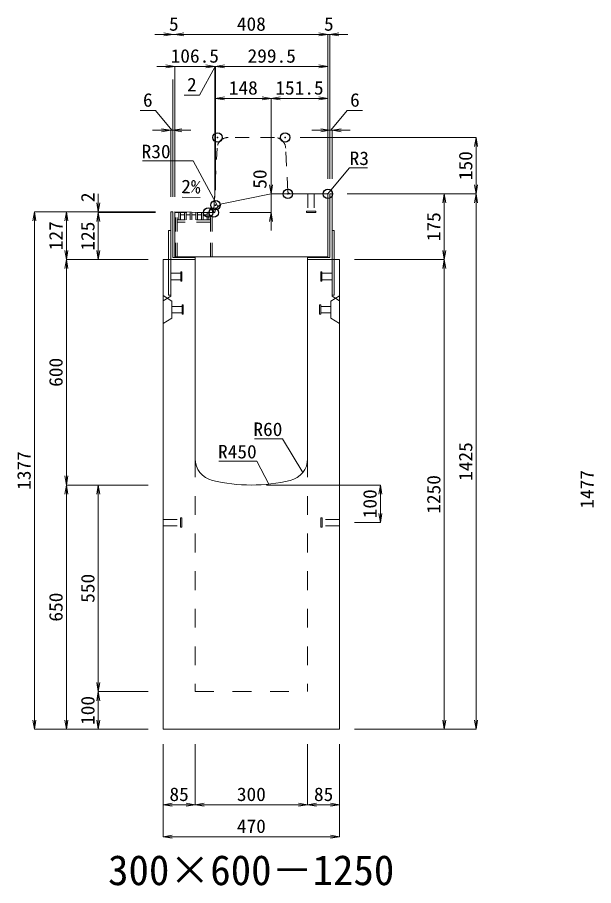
# Model space of a CAD drawing. Units: millimetres at full size. Extents: x -1809 to 57027, y -20349 to 17321.
# Drawn here: x 10776 to 12312, y -15312 to -13001 of the extents above; entities that cross this region are included whole.
import ezdxf
from ezdxf.enums import TextEntityAlignment as Align

# ---------------------------------------------------------------- set-up
doc = ezdxf.new("R2010")
doc.units = ezdxf.units.MM
doc.header["$LTSCALE"] = 50
doc.header["$PDMODE"] = 32
doc.header["$PDSIZE"] = 25
doc.linetypes.add('USER1', pattern=[2, 1, -1])
doc.linetypes.add('USER2', pattern=[1.35, 0.75, -0.6])
for name, color, linetype, lineweight in [('インサート', 3, 'USER2', 9), ('グレーチング', 7, 'USER2', 5), ('受枠', 3, 'Continuous', 5), ('寸法線', 7, 'Continuous', 13), ('引出線', 4, 'Continuous', 13), ('本体', 2, 'Continuous', 13)]:
    doc.layers.add(name, color=color, linetype=linetype, lineweight=lineweight)
doc.layers.add('作業エリア', color=11, linetype='Continuous')
doc.layers.add('文字', color=7, linetype='Continuous')
doc.styles.add('ＭＳ 明朝', font='')
doc.styles.get('ＭＳ 明朝').set_extended_font_data('MS Mincho')

# ---------------------------------------------------------------- blocks, each defined once
blk = doc.blocks.new('open_arrow')
at = {"color": 0, "linetype": 'Continuous', "lineweight": -2}
blk.add_lwpolyline([(7.5, 1.25), (0, 0), (7.5, -1.25)], dxfattribs=at)

msp = doc.modelspace()

# ---------------------------------------------------------------- linework, layer by layer
at = {"layer": 'インサート'}
for p, q in [((11550.5, -13471.05), (11550.5, -13517.05)), ((11550.5, -13471.05), (11567.5, -13471.05)), ((11567.5, -13471.05), (11567.5, -13517.05)), ((11546.5, -13521.05), (11546.5, -13517.05)), ((11546.5, -13517.05), (11571.5, -13517.05)), ((11571.5, -13517.05), (11571.5, -13521.05)), ((11546.5, -13521.05), (11571.5, -13521.05)), ((11215, -13678.55), (11212, -13678.55)), ((11212, -13678.55), (11212, -13703.55)), ((11215, -13703.55), (11215, -13678.55)), ((11585, -13678.55), (11588, -13678.55)), ((11585, -13703.55), (11585, -13678.55)), ((11588, -13678.55), (11588, -13703.55)), ((11185, -13682.55), (11212, -13682.55)), ((11185, -13682.55), (11185, -13699.55)), ((11185, -13699.55), (11212, -13699.55)), ((11212, -13703.55), (11215, -13703.55)), ((11588, -13703.55), (11585, -13703.55)), ((11615, -13682.55), (11588, -13682.55)), ((11615, -13699.55), (11588, -13699.55)), ((11615, -13682.55), (11615, -13699.55)), ((11188.2, -13770.55), (11215.2, -13770.55)), ((11188.2, -13770.55), (11188.2, -13787.55)), ((11218.2, -13766.55), (11215.2, -13766.55)), ((11215.2, -13766.55), (11215.2, -13791.55)), ((11218.2, -13791.55), (11218.2, -13766.55)), ((11581.8, -13766.55), (11584.8, -13766.55)), ((11581.8, -13791.55), (11581.8, -13766.55)), ((11584.8, -13766.55), (11584.8, -13791.55)), ((11611.8, -13770.55), (11584.8, -13770.55)), ((11611.8, -13770.55), (11611.8, -13787.55)), ((11188.2, -13787.55), (11215.2, -13787.55)), ((11215.2, -13791.55), (11218.2, -13791.55)), ((11584.8, -13791.55), (11581.8, -13791.55)), ((11611.8, -13787.55), (11584.8, -13787.55)), ((11165, -14337.55), (11211, -14337.55)), ((11165, -14354.55), (11165, -14337.55)), ((11211, -14358.55), (11211, -14333.55)), ((11211, -14333.55), (11215, -14333.55)), ((11215, -14358.55), (11215, -14333.55)), ((11585, -14333.55), (11589, -14333.55)), ((11585, -14333.55), (11585, -14358.55)), ((11589, -14333.55), (11589, -14358.55)), ((11635, -14337.55), (11589, -14337.55)), ((11635, -14337.55), (11635, -14354.55)), ((11165, -14354.55), (11211, -14354.55)), ((11215, -14358.55), (11211, -14358.55)), ((11589, -14358.55), (11585, -14358.55)), ((11635, -14354.55), (11589, -14354.55))]:
    msp.add_line(p, q, dxfattribs=at)
at = {"layer": 'グレーチング'}
for p, q in [((11197.5, -13639.05), (11197.5, -13521.05)), ((11295.5, -13521.05), (11197.5, -13521.05)), ((11202, -13639.05), (11202, -13521.05)), ((11291, -13540.05), (11202, -13540.05)), ((11206.5, -13540.05), (11206.5, -13521.05)), ((11211, -13540.05), (11211, -13521.05)), ((11221.6, -13527.05), (11211, -13527.05)), ((11221.6, -13540.05), (11221.6, -13521.05)), ((11226.1, -13540.05), (11226.1, -13521.05)), ((11236.7, -13527.05), (11226.1, -13527.05)), ((11236.7, -13540.05), (11236.7, -13521.05)), ((11241.2, -13540.05), (11241.2, -13521.05)), ((11251.8, -13527.05), (11241.2, -13527.05)), ((11251.8, -13540.05), (11251.8, -13521.05)), ((11256.3, -13540.05), (11256.3, -13521.05)), ((11266.9, -13527.05), (11256.3, -13527.05)), ((11266.9, -13540.05), (11266.9, -13521.05)), ((11271.4, -13540.05), (11271.4, -13521.05)), ((11282, -13527.05), (11271.4, -13527.05)), ((11282, -13540.05), (11282, -13521.05)), ((11286.5, -13540.05), (11286.5, -13521.05)), ((11291, -13639.05), (11291, -13521.05)), ((11295.5, -13639.05), (11295.5, -13521.05)), ((11291, -13546.05), (11202, -13546.05))]:
    msp.add_line(p, q, dxfattribs=at)
at = {"layer": '作業エリア'}
for p in [(11310, -13321.05), (11490, -13321.05), (11497.5, -13471.05), (11604, -13471.05), (11304.5, -13501.05), (11285, -13521.05), (11300, -13521.05)]:
    msp.add_point(p, dxfattribs=at)
at = {"layer": '受枠'}
for p, q in [((11609, -13471.05), (11609, -13640.05)), ((11615, -13471.05), (11609, -13471.05)), ((11615, -13471.05), (11615, -13741.05)), ((11185, -13519.05), (11185, -13741.05)), ((11185, -13519.05), (11191, -13519.05)), ((11191, -13519.05), (11191, -13640.05)), ((11179, -13569.05), (11179, -13741.05)), ((11179, -13569.05), (11185, -13569.05)), ((11621, -13569.05), (11615, -13569.05)), ((11621, -13569.05), (11621, -13741.05)), ((11185, -13646.05), (11250, -13646.05)), ((11191, -13640.05), (11250, -13640.05)), ((11250, -13640.05), (11250, -13646.05)), ((11550, -13640.05), (11550, -13646.05)), ((11609, -13640.05), (11550, -13640.05)), ((11615, -13646.05), (11550, -13646.05)), ((11179, -13741.05), (11185, -13741.05)), ((11621, -13741.05), (11615, -13741.05))]:
    msp.add_line(p, q, dxfattribs=at)
at = {"layer": '寸法線'}
for p, q in [((11244, -13046.93), (11143, -13046.93)), ((11604, -13046.93), (11196, -13046.93)), ((11556, -13046.93), (11657, -13046.93)), ((11604, -13431.03), (11604, -13046.93)), ((11604, -13431.03), (11604, -13046.93)), ((11609, -13431.03), (11609, -13046.93)), ((11302.57, -13131.93), (11148, -13131.93)), ((11196, -13479.25), (11196, -13131.93)), ((11352.5, -13131.93), (11254.57, -13131.93)), ((11303.53, -13131.93), (11261.69, -13208.3)), ((11302.57, -13481.03), (11302.57, -13131.93)), ((11604, -13131.93), (11304.5, -13131.93)), ((11304.5, -13461.03), (11304.5, -13131.93)), ((11604, -13431.03), (11604, -13131.93)), ((11191, -13479.03), (11191, -13166.91)), ((11196, -13479.25), (11196, -13176.93)), ((11196, -13479.25), (11196, -13176.93)), ((11302.57, -13481.03), (11302.57, -13178.69)), ((11304.5, -13461.03), (11304.5, -13176.93)), ((11261.69, -13208.3), (11221.28, -13208.3)), ((11304.5, -13216.93), (11452.5, -13216.93)), ((11304.5, -13461.03), (11304.5, -13216.93)), ((11452.5, -13431.03), (11452.5, -13216.93)), ((11452.5, -13216.93), (11604, -13216.93)), ((11452.5, -13431.03), (11452.5, -13216.93)), ((11604, -13431.03), (11604, -13216.93)), ((11144.67, -13249.13), (11103.44, -13249.13)), ((11188, -13301.93), (11144.67, -13249.13)), ((11612, -13301.93), (11655.33, -13249.13)), ((11655.33, -13249.13), (11696.56, -13249.13)), ((11239, -13301.93), (11137, -13301.93)), ((11185, -13479.03), (11185, -13301.93)), ((11191, -13479.03), (11191, -13301.93)), ((11561, -13301.93), (11663, -13301.93)), ((11609, -13431.03), (11609, -13301.93)), ((11615, -13431.03), (11615, -13301.93)), ((11530.02, -13321.05), (11998.78, -13321.05)), ((11998.78, -13321.05), (11998.78, -13471.05)), ((11452.5, -13423.05), (11452.5, -13569.05)), ((10992.06, -13471.05), (10992.06, -13569.05)), ((11655.02, -13471.05), (11913.78, -13471.05)), ((11655.02, -13471.05), (11998.78, -13471.05)), ((11655.02, -13471.05), (11998.78, -13471.05)), ((11913.78, -13471.05), (11913.78, -13646.05)), ((11998.78, -13471.05), (11998.78, -14896.05)), ((10822.06, -14896.05), (10822.06, -13519.05)), ((11144.98, -13519.05), (10822.06, -13519.05)), ((10907.06, -13519.05), (10907.06, -13646.05)), ((11144.98, -13519.05), (10907.06, -13519.05)), ((11144.98, -13519.05), (10992.06, -13519.05)), ((11144.98, -13521.05), (10992.06, -13521.05)), ((10992.06, -13521.05), (10992.06, -13646.05)), ((11144.98, -13521.05), (10992.06, -13521.05)), ((11342.59, -13521.05), (11452.5, -13521.05)), ((11124.98, -13646.05), (10907.06, -13646.05)), ((10907.06, -13646.05), (10907.06, -14246.05)), ((11124.98, -13646.05), (10907.06, -13646.05)), ((11124.98, -13646.05), (10992.06, -13646.05)), ((11675.02, -13646.05), (11913.78, -13646.05)), ((11675.02, -13646.05), (11913.78, -13646.05)), ((11913.78, -13646.05), (11913.78, -14896.05)), ((11124.98, -14246.05), (10907.06, -14246.05)), ((10907.06, -14896.05), (10907.06, -14246.05)), ((11124.98, -14246.05), (10907.06, -14246.05)), ((10992.06, -14246.05), (10992.06, -14796.05)), ((11124.98, -14246.05), (10992.06, -14246.05)), ((11440.02, -14246.05), (11743.78, -14246.05)), ((11743.78, -14246.05), (11743.78, -14346.05)), ((11675.02, -14346.05), (11743.78, -14346.05)), ((11124.98, -14796.05), (10992.06, -14796.05)), ((10992.06, -14796.05), (10992.06, -14896.05)), ((11124.98, -14796.05), (10992.06, -14796.05)), ((11124.98, -14896.05), (10822.06, -14896.05)), ((11124.98, -14896.05), (10907.06, -14896.05)), ((11124.98, -14896.05), (10992.06, -14896.05)), ((11675.02, -14896.05), (11913.78, -14896.05)), ((11675.02, -14896.05), (11998.78, -14896.05)), ((11165, -14936.07), (11165, -15097.21)), ((11165, -14936.07), (11165, -15182.21)), ((11250, -14936.07), (11250, -15097.21)), ((11250, -14936.07), (11250, -15097.21)), ((11550, -14936.07), (11550, -15097.21)), ((11550, -14936.07), (11550, -15097.21)), ((11635, -14936.07), (11635, -15097.21)), ((11635, -14936.07), (11635, -15182.21)), ((11165, -15097.21), (11250, -15097.21)), ((11250, -15097.21), (11550, -15097.21)), ((11550, -15097.21), (11635, -15097.21)), ((11165, -15182.21), (11635, -15182.21))]:
    msp.add_line(p, q, dxfattribs=at)
at = {"layer": '引出線'}
for points in [[(11310.6, -13505.19), (11244.87, -13383.51), (11184.87, -13383.51), (11110.2, -13383.51)], [(11603.12, -13471.93), (11661.85, -13401.57), (11709.57, -13401.57)], [(11264, -13481.04), (11215.26, -13480.06), (11264, -13481.04)], [(11537.07, -14212.74), (11482.66, -14122.84), (11407.98, -14122.84)], [(11446.44, -14243.65), (11414.22, -14182.51), (11313.21, -14182.51)]]:
    msp.add_lwpolyline(points, dxfattribs=at)
at = {"layer": '本体', "linetype": 'USER2', "lineweight": 9}
for p, q in [((11461.46, -13321.05), (11338.54, -13321.05)), ((11300.33, -13514.4), (11308.57, -13349.56)), ((11497.17, -13464.4), (11491.43, -13349.56)), ((11185, -13743.05), (11185, -13646.05)), ((11615, -13743.05), (11615, -13646.05)), ((11165, -13755.55), (11185, -13743.05)), ((11635, -13755.55), (11615, -13743.05))]:
    msp.add_line(p, q, dxfattribs=at)
at = {"layer": '本体'}
for p, q in [((11452.5, -13471.05), (11326.19, -13496.66)), ((11601, -13471.05), (11452.5, -13471.05)), ((11604, -13474.05), (11604, -13639.05)), ((11196, -13639.05), (11196, -13519.27)), ((11196, -13519.27), (11285, -13521.05)), ((11285, -13521.05), (11302.57, -13521.05)), ((11165, -13646.05), (11165, -14896.05)), ((11165, -13646.05), (11250, -13646.05)), ((11604, -13639.05), (11196, -13639.05)), ((11250, -13646.05), (11250, -14175.53)), ((11550, -13646.05), (11550, -14175.53)), ((11550, -13646.05), (11635, -13646.05)), ((11635, -13646.05), (11635, -14896.05)), ((11165, -14896.05), (11635, -14896.05))]:
    msp.add_line(p, q, dxfattribs=at)
at = {"layer": '本体', "lineweight": 9}
for p, q in [((11165, -13742.05), (11188.2, -13756.55)), ((11634.58, -13742.31), (11611.8, -13756.55)), ((11188.2, -13756.55), (11188.2, -13801.55)), ((11611.8, -13756.55), (11611.8, -13801.55)), ((11188.2, -13801.55), (11165, -13816.05)), ((11611.8, -13801.55), (11635, -13816.05))]:
    msp.add_line(p, q, dxfattribs=at)
at = {"layer": '本体', "linetype": 'USER1', "lineweight": 15}
for p, q in [((11250, -14175.53), (11250, -14796.05)), ((11550, -14175.53), (11550, -14796.05)), ((11250, -14796.05), (11550, -14796.05))]:
    msp.add_line(p, q, dxfattribs=at)
at = {"layer": '本体', "linetype": 'USER2', "lineweight": 9}
for centre, radius, start, end in [((11338.54, -13351.05), 30, 90, 177.13759), ((11461.46, -13351.05), 30, 2.86241, 90), ((11504.16, -13464.05), 7, 182.86241, 270), ((11293.34, -13514.05), 7, 270, 357.13759)]:
    msp.add_arc(centre, radius, start, end, dxfattribs=at)
at = {"layer": '本体'}
for centre, radius, start, end in [((11601, -13474.05), 3, 0, 90), ((11332.15, -13526.06), 30, 101.45875, 170.39512), ((11310, -14175.53), 60, 180, 256.65764), ((11490, -14175.53), 60, 283.34236, 0), ((11400, -13796.05), 450, 256.65764, 283.34236)]:
    msp.add_arc(centre, radius, start, end, dxfattribs=at)

# ---------------------------------------------------------------- block references
at = {"layer": '寸法線', "xscale": 3.2, "yscale": 3.2}
for p, rotation in [((11191, -13046.93), 180), ((11604, -13046.93), 180), ((11604, -13046.93), 180), ((11196, -13131.93), 180), ((11302.57, -13131.93), 180), ((11302.57, -13131.93), 180), ((11604, -13131.93), 180), ((11452.5, -13216.93), 180), ((11604, -13216.93), 180), ((11185, -13301.93), 180), ((11609, -13301.93), 180), ((11998.78, -13321.05), 270), ((11452.5, -13471.05), 90), ((11998.78, -13471.05), 90), ((11913.78, -13471.05), 270), ((11998.78, -13471.05), 270), ((10992.06, -13519.05), 90), ((10822.06, -13519.05), 270), ((10907.06, -13519.05), 270), ((10992.06, -13521.05), 270), ((10992.06, -13521.05), 270), ((11452.5, -13521.05), 270), ((10907.06, -13646.05), 90), ((10992.06, -13646.05), 90), ((11913.78, -13646.05), 90), ((10907.06, -13646.05), 270), ((11913.78, -13646.05), 270), ((10907.06, -14246.05), 90), ((10907.06, -14246.05), 270), ((10992.06, -14246.05), 270), ((11743.78, -14246.05), 270), ((11743.78, -14346.05), 90), ((10992.06, -14796.05), 90), ((10992.06, -14796.05), 270), ((10822.06, -14896.05), 90), ((10907.06, -14896.05), 90), ((10992.06, -14896.05), 90), ((11913.78, -14896.05), 90), ((11998.78, -14896.05), 90), ((11250, -15097.21), 180), ((11550, -15097.21), 180), ((11635, -15097.21), 180), ((11635, -15182.21), 180)]:
    msp.add_blockref('open_arrow', p, dxfattribs=dict(at, rotation=rotation))
for p in [(11196, -13046.93), (11196, -13046.93), (11609, -13046.93), (11304.5, -13131.93), (11304.5, -13131.93), (11304.5, -13216.93), (11452.5, -13216.93), (11191, -13301.93), (11615, -13301.93), (11165, -15097.21), (11250, -15097.21), (11550, -15097.21), (11165, -15182.21)]:
    msp.add_blockref('open_arrow', p, dxfattribs=at)
at = {"layer": '引出線', "xscale": 0.0533, "yscale": 0.0533}
for p, rotation in [((11603.12, -13471.93), 50.2), ((11264, -13481.04), 178.9), ((11310.6, -13505.19), 118.4), ((11537.07, -14212.74), 121.2), ((11446.44, -14243.65), 117.8)]:
    msp.add_blockref('open_arrow', p, dxfattribs=dict(at, rotation=rotation))

# ---------------------------------------------------------------- texts
at = {"layer": '寸法線', "style": 'ＭＳ 明朝', "width": 1.05}
for s, p in [('5', (11193.5, -13018.91)), ('408', (11400, -13018.91)), ('5', (11606.5, -13018.91)), ('106.5', (11249.28, -13103.91)), ('299.5', (11454.25, -13103.91)), ('2', (11241.48, -13180.28)), ('148', (11378.5, -13188.91)), ('151.5', (11528.25, -13188.91)), ('6', (11124.05, -13221.11)), ('6', (11675.95, -13221.11)), ('85', (11207.5, -15069.19)), ('300', (11400, -15069.19)), ('85', (11592.5, -15069.19)), ('470', (11400, -15154.19))]:
    msp.add_text(s, height=36.03, dxfattribs=at).set_placement(p, align=Align.MIDDLE_CENTER)
for s, p in [('150', (11970.76, -13396.05)), ('50', (11422.5, -13431.79)), ('2', (10964.06, -13480.2)), ('175', (11885.76, -13558.55)), ('127', (10879.04, -13582.55)), ('125', (10964.04, -13583.55)), ('600', (10879.04, -13946.05)), ('1425', (11970.76, -14183.55)), ('1377', (10794.04, -14207.55)), ('1477', (12294.04, -14257.55)), ('1250', (11885.76, -14271.05)), ('100', (11715.76, -14296.05)), ('550', (10964.04, -14521.05)), ('650', (10879.04, -14571.05)), ('100', (10964.04, -14846.05))]:
    msp.add_text(s, height=36.03, rotation=90, dxfattribs=at).set_placement(p, align=Align.MIDDLE_CENTER)
at = {"layer": '引出線', "style": 'ＭＳ 明朝', "width": 1.05}
for s, p in [('R30', (11184.87, -13340.31)), ('R60', (11482.66, -14079.64)), ('R450', (11414.22, -14139.31))]:
    msp.add_text(s, height=36.03, dxfattribs=at).set_placement(p, align=Align.TOP_RIGHT)
msp.add_text('R3', height=36.03, dxfattribs=at).set_placement((11661.85, -13358.37), align=Align.TOP_LEFT)
msp.add_text('2%', height=36.03, rotation=358.854, dxfattribs=at).set_placement((11264.94, -13434.14), align=Align.TOP_RIGHT)
at = {"layer": '文字', "style": 'ＭＳ 明朝'}
msp.add_text('300×600－1250', height=80.06, dxfattribs=at).set_placement((11399.52, -15271.03), align=Align.MIDDLE_CENTER)

doc.saveas('drawing.dxf')
